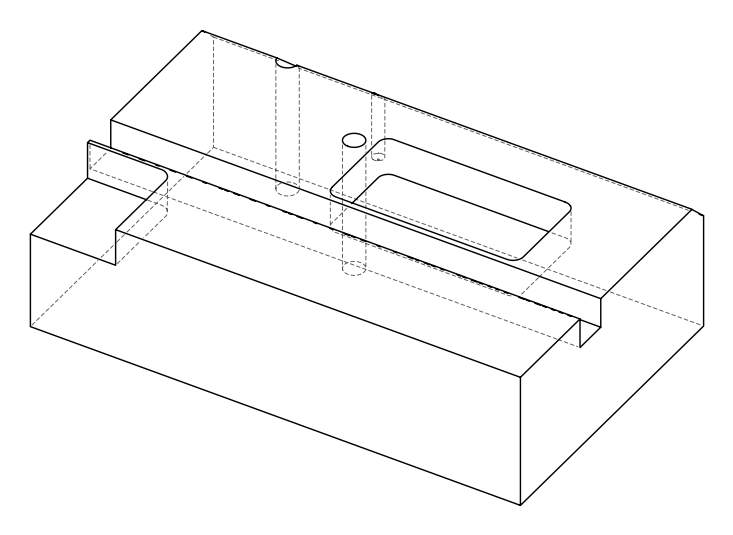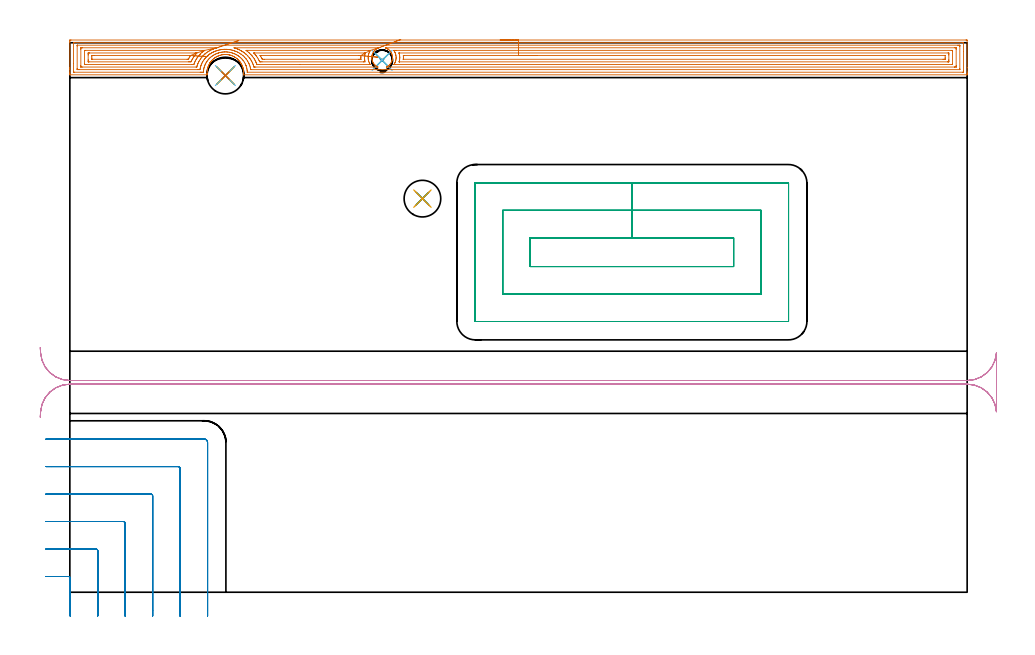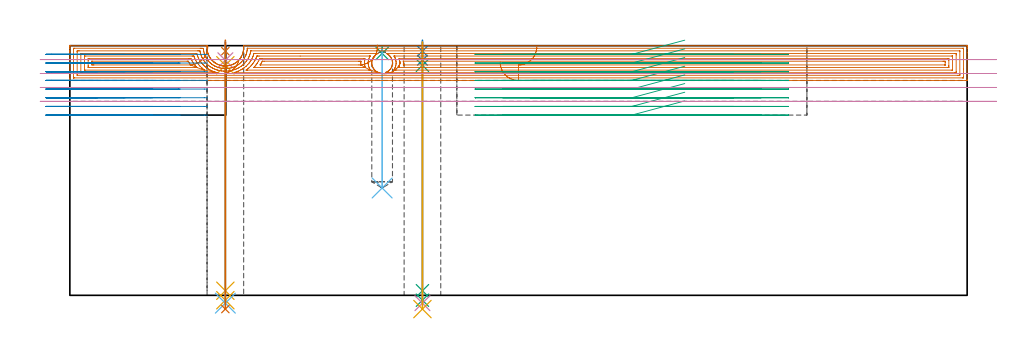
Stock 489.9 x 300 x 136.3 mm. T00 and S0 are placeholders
(PLAN: 16 operations, 12 tool changes, 71.8 min)
(1 SPOT_DRILL | STEP1HOLE | NXT0321_9005460120000 | 0.05 min | 182 mm3)
(2 SPOT_DRILL_1 | STEP1HOLE_1 | NXT0321_9005460120000 | 0.05 min | 182 mm3)
(3 SPOT_DRILL_2 | STEP1POCKET | NXT0321_9005460120000 | 0.03 min | 322 mm3)
(4 DRILL_BLIND_HOLE_INTO_CENTER | STEP1HOLE | NXT0301_024 | 0.04 min | 107 mm3)
(5 GUN_DRILL_THROUGH_HOLE | STEP1HOLE | UGT0307_001 | 0.6 min | 2492 mm3)
(6 SPADE_DRILL_TO_ENLARGE_THROUGH_HOLE | STEP1HOLE | UGT0306_003 | 0.57 min | 13871 mm3)
(7 DRILL_TO_ENLARGE_THROUGH_HOLE | STEP1HOLE | UGT0301_007 | 0.58 min | 26088 mm3)
(8 DRILL_BLIND_HOLE_INTO_CENTER_1 | STEP1HOLE_1 | NXT0301_024 | 0.04 min | 106 mm3)
(9 GUN_DRILL_THROUGH_HOLE_1 | STEP1HOLE_1 | UGT0307_001 | 0.6 min | 2514 mm3)
(10 SPADE_DRILL_TO_ENLARGE_THROUGH_HOLE_1 | STEP1HOLE_1 | UGT0306_003 | 0.57 min | 13851 mm3)
(11 DRILL_TO_ENLARGE_THROUGH_HOLE_1 | STEP1HOLE_1 | UGT0301_007 | 0.58 min | 26083 mm3)
(12 DRILL_BLIND_HOLE_INTO_CENTER_2 | STEP1POCKET | UGT0301_508 | 0.31 min | 7228 mm3)
(13 AREA_MILL | FG_CHAMFER_SURFACE | UGT0205_001 | 27.58 min | 86615 mm3)
(14 MILL_CORNER_NOTCH_RECTANGULAR | CORNER_NOTCH_RECTANGULAR | UGT0201_094 | Follow Part, ap 5, ae 75% | 11.75 min | 301136 mm3)
(15 MILL_RECTANGULAR_POCKET | POCKET_RECTANGULAR_STRAIGHT | UGT0201_094 | Follow Part, ap 5, ae 75% | 19.42 min | 689965 mm3)
(16 MILL_RECTANGULAR_SLOT | SLOT_RECTANGULAR | UGT0201_004 | Follow Part, ap 8, ae 75% | 8.98 min | 506327 mm3)
(TOOL NXT0321_9005460120000 | NC Spot Drill, 142deg, 12mm, Carbide, Uncoated | D12 PA142 FL30 Z2)
(TOOL NXT0301_024 | Carbide Drill 5.3mm [860.1-0530-027A1-MM 2214] | D5.3 PA140 FL44 Z2)
(TOOL UGT0307_001 | Gun Drill 5 mm | D5 PA130 FL24 Z1)
(TOOL UGT0306_003 | Spade Drill 12.5mm | D12.5 PA132 FL10 Z2)
(TOOL UGT0301_007 | Twist Drill 20 mm | D20 PA118 FL140 Z2)
(TOOL UGT0301_508 | Carbide Drill 11.3 mm | D11.3 PA118 FL94 Z2)
(TOOL UGT0205_001 | Chamfer Mill 20 x 3 x 45 deg. | D20 FL50 Z2)
(TOOL UGT0201_094 | End mill 20 mm | D20 FL38 Z4)
(TOOL UGT0201_004 | End Mill 32 mm | D32 FL53 Z6)
(OP 1 SPOT_DRILL)
G17 G21 G94 G90
T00 M6
G54
G17 G0 G90 X84.9 Y282.1 S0 M3
G43 Z146.3 H0
G94 G81 G98 Z133.3 F250. R139.3
G80
M5
M2
(OP 2 SPOT_DRILL_1)
G17 G21 G94 G90
T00 M6
G54
G17 G0 G90 X192.5 Y214.9 S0 M3
G43 Z146.3 H0
G94 G81 G98 Z133.3 F250. R139.3
G80
M5
M2
(OP 3 SPOT_DRILL_2)
G17 G21 G94 G90
T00 M6
G54
G17 G0 G90 X170.5 Y290.4 S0 M3
G43 Z146.3 H0
G94 G81 G98 Z132.064 F250. R135.55
G80
M5
M2
(OP 4 DRILL_BLIND_HOLE_INTO_CENTER)
G17 G21 G94 G90
T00 M6
G54
G17 G0 G90 X84.9 Y282.1 S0 M3
G43 Z146.3 H1
G94 G81 G98 Z128.35 F250. R138.3
G80
M5
M2
(OP 5 GUN_DRILL_THROUGH_HOLE)
G17 G21 G94 G90
T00 M6
G54
G17 G0 G90 X84.9 Y282.1 M8
G43 Z146.3 H0
Z134.06
S716 M3
G94 G1 Z125.594 F125. M26
G4 X.084
Z2.5 F250.
G4 X.084
Z-2.666 F125.
G4 X.084
M5
M9
G0 Z134.06
Z146.3
M2
(OP 6 SPADE_DRILL_TO_ENLARGE_THROUGH_HOLE)
G17 G21 G94 G90
T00 M6
G54
G17 G0 G90 X84.9 Y282.1 S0 M3
G43 Z146.3 H0
G94 G73 G98 Z-4.283 F250. Q11.715 R138.3
G80
M5
M2
(OP 7 DRILL_TO_ENLARGE_THROUGH_HOLE)
G17 G21 G94 G90
T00 M6
G54
G17 G0 G90 X84.9 Y282.1 S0 M3
G43 Z146.3 H0
G94 G73 G98 Z-7.509 F250. Q17.976 R138.3
G80
M5
M2
(OP 8 DRILL_BLIND_HOLE_INTO_CENTER_1)
G17 G21 G94 G90
T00 M6
G54
G17 G0 G90 X192.5 Y214.9 S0 M3
G43 Z146.3 H1
G94 G81 G98 Z128.35 F250. R138.3
G80
M5
M2
(OP 9 GUN_DRILL_THROUGH_HOLE_1)
G17 G21 G94 G90
T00 M6
G54
G17 G0 G90 X192.5 Y214.9 M8
G43 Z146.3 H0
Z134.06
S716 M3
G94 G1 Z125.594 F125. M26
G4 X.084
Z2.5 F250.
G4 X.084
Z-2.666 F125.
G4 X.084
M5
M9
G0 Z134.06
Z146.3
M2
(OP 10 SPADE_DRILL_TO_ENLARGE_THROUGH_HOLE_1)
G17 G21 G94 G90
T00 M6
G54
G17 G0 G90 X192.5 Y214.9 S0 M3
G43 Z146.3 H0
G94 G73 G98 Z-4.283 F250. Q11.715 R138.3
G80
M5
M2
(OP 11 DRILL_TO_ENLARGE_THROUGH_HOLE_1)
G17 G21 G94 G90
T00 M6
G54
G17 G0 G90 X192.5 Y214.9 S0 M3
G43 Z146.3 H0
G94 G73 G98 Z-7.509 F250. Q17.976 R138.3
G80
M5
M2
(OP 12 DRILL_BLIND_HOLE_INTO_CENTER_2)
G17 G21 G94 G90
T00 M6
G54
G17 G0 G90 X170.5 Y290.4 S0 M3
G43 Z146.3 H0
G94 G81 G98 Z58.6 F250. R134.55
G80
M5
M2
(OP 13 AREA_MILL)
G17 G21 G94 G90
T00 M6
G54
G17 G0 G90 X234.95 Y301.5 S1061 M3
G43 Z146.3 H0
Z127.3
G94 G1 X234.988 Z126.428 F250.
X235.102 Z125.564
X235.291 Z124.712
X235.553 Z123.88
X235.887 Z123.074
X236.29 Z122.3
X236.758 Z121.564
X237.29 Z120.872
X237.879 Z120.229
X238.522 Z119.64
X239.214 Z119.108
X239.95 Z118.64
X240.724 Z118.237
X241.53 Z117.903
X242.362 Z117.641
X243.214 Z117.452
X244.078 Z117.338
X244.95 Z117.3
X489.282
X489.589 Y301.497 Z117.302
X489.89 Y301.492 Z117.306
X489.9 Y301.187 Z117.611
Y286.378 Z132.417
Y283.979 Z134.816
Y283.295 Z135.504
Y282.951 Z135.849
X489.893 Y282.552 Z136.239
X489.89 Y282.503 Z136.288
X489.729 Y282.5 Z136.3
X94.867
X94.85 Y282.505 Z136.294
X94.845 Y282.558 Z136.241
X94.861 Y282.738 Z136.062
X94.875 Y282.96 Z135.84
X94.886 Y283.404 Z135.396
X94.864 Y284.291 Z134.509
X94.819 Y284.68 Z134.118
X94.797 Y284.87 Z133.926
X94.762 Y285.177 Z133.621
X94.702 Y285.527 Z133.273
X94.686 Y285.622 Z133.177
X94.584 Y286.065 Z132.735
X94.479 Y286.463 Z132.337
X94.401 Y286.708 Z132.091
X94.317 Y286.952 Z131.848
X94.26 Y287.098 Z131.7
X94.143 Y287.397 Z131.401
X93.946 Y287.838 Z130.96
X93.586 Y288.549 Z130.248
X93.527 Y288.649 Z130.148
X93.482 Y288.725 Z130.073
X93.38 Y288.881 Z129.915
X93.246 Y289.091 Z129.709
X93.192 Y289.174 Z129.626
X93.085 Y289.326 Z129.474
X92.883 Y289.612 Z129.186
X92.76 Y289.772 Z129.024
X92.693 Y289.861 Z128.936
X92.418 Y290.185 Z128.615
X92.131 Y290.5 Z128.3
X91.8 Y290.833 Z127.967
X91.743 Y290.884 Z127.916
X91.489 Y291.114 Z127.684
X91.293 Y291.28 Z127.517
X91.169 Y291.386 Z127.412
X90.907 Y291.59 Z127.207
X90.464 Y291.898 Z126.9
X90.014 Y292.189 Z126.609
X89.953 Y292.224 Z126.573
X89.871 Y292.273 Z126.525
X89.619 Y292.408 Z126.391
X89.499 Y292.473 Z126.327
X89.121 Y292.658 Z126.139
X88.676 Y292.851 Z125.947
X88.228 Y293.024 Z125.776
X87.822 Y293.161 Z125.639
X87.722 Y293.188 Z125.612
X87.335 Y293.292 Z125.505
X87.273 Y293.305 Z125.491
X86.889 Y293.394 Z125.405
X86.442 Y293.475 Z125.324
X85.996 Y293.534 Z125.264
X85.846 Y293.546 Z125.249
X85.656 Y293.564 Z125.234
X85.549 Y293.573 Z125.223
X85.487 Y293.574 Z125.218
X85.311 Y293.583 Z125.211
X85.158 Y293.59 Z125.205
X85.065
X84.919 Y293.588 Z125.202
X84.656 Y293.591 Z125.206
X84.592 Y293.588 Z125.21
X84.57 Y293.585 Z125.207
X84.485 Y293.582 Z125.214
X84.444 Y293.581 Z125.216
X84.359 Y293.574 Z125.217
X84.209 Y293.568 Z125.225
X84.058 Y293.554 Z125.239
X83.763 Y293.527 Z125.266
X83.7 Y293.518 Z125.275
X83.623 Y293.508 Z125.287
X83.498 Y293.492 Z125.306
X83.315 Y293.467 Z125.331
X83.031 Y293.412 Z125.385
X82.87 Y293.38 Z125.415
X82.088 Y293.188 Z125.61
X81.977 Y293.161 Z125.638
X81.528 Y293.005 Z125.792
X81.228 Y292.891 Z125.908
X81.084 Y292.835 Z125.962
X81.02 Y292.805 Z125.99
X80.635 Y292.636 Z126.164
X80.505 Y292.571 Z126.228
X80.191 Y292.415 Z126.382
X80.126 Y292.38 Z126.417
X79.932 Y292.272 Z126.524
X79.68 Y292.114 Z126.681
X79.495 Y292. Z126.798
X79.298 Y291.877 Z126.922
X79.233 Y291.831 Z126.968
X79.054 Y291.703 Z127.093
X78.96 Y291.638 Z127.16
X78.935 Y291.619 Z127.18
X78.691 Y291.432 Z127.367
X78.631 Y291.387 Z127.412
X78.555 Y291.324 Z127.476
X78.405 Y291.198 Z127.602
X78.03 Y290.855 Z127.944
X77.667 Y290.5 Z128.299
X77.512 Y290.334 Z128.465
X77.412 Y290.218 Z128.582
X77.208 Y289.977 Z128.82
X76.918 Y289.613 Z129.186
X76.712 Y289.326 Z129.47
X76.619 Y289.198 Z129.6
X76.553 Y289.094 Z129.706
X76.502 Y289.012 Z129.787
X76.42 Y288.881 Z129.915
X76.322 Y288.724 Z130.072
X76.073 Y288.286 Z130.514
X75.848 Y287.839 Z130.961
X75.726 Y287.572 Z131.225
X75.488 Y286.952 Z131.848
X75.388 Y286.653 Z132.146
X75.341 Y286.51 Z132.29
X75.31 Y286.401 Z132.399
X75.216 Y286.065 Z132.735
X75.146 Y285.762 Z133.037
X75.114 Y285.622 Z133.177
X75.099 Y285.535 Z133.264
X75.038 Y285.177 Z133.621
X75.003 Y284.87 Z133.925
X74.936 Y284.289 Z134.507
X74.914 Y283.403 Z135.395
X74.919 Y283.229 Z135.571
X74.927 Y282.96 Z135.84
X74.929 Y282.929 Z135.871
X74.942 Y282.731 Z136.063
X74.95 Y282.502 Z136.289
X74.766 Y282.5 Z136.3
X0.171
X0.01 Y282.503 Z136.288
X0.007 Y282.552 Z136.239
X0. Y282.951 Z135.848
Y283.295 Z135.504
Y283.979 Z134.816
Y285.212 Z133.585
Y285.762 Z133.033
Y286.378 Z132.417
Y300.296 Z118.502
X0.003 Y300.912 Z117.885
X0.007 Y301.492 Z117.306
X0.035 Y301.494 Z117.304
X0.618 Y301.5 Z117.3
X244.95
Y300.086 Z118.714
X487.495 Y300.085 Z118.715
X487.56 Y300.084 Z118.716
X487.69 Y300.08 Z118.72
X487.89 Y300.072 Z118.728
X487.892 Y300.021 Z118.779
X487.899 Y299.618 Z119.182
X487.9 Y295.262 Z123.538
Y284.467 Z134.333
X487.896 Y283.979 Z134.821
X487.893 Y283.93 Z134.87
X487.892 Y283.923 Z134.877
X487.842 Y283.92 Z134.88
X487.756 Y283.916 Z134.884
X487.625 Y283.915 Z134.885
X487.56 Y283.914 Z134.886
X97.1
X97.035 Y283.916 Z134.884
X96.906 Y283.92 Z134.88
X96.881 Y283.922 Z134.878
X96.879 Y283.928 Z134.872
X96.875 Y283.947 Z134.853
X96.872 Y283.979 Z134.821
X96.858 Y284.22 Z134.58
X96.795 Y284.87 Z133.93
X96.758 Y285.212 Z133.588
X96.667 Y285.762 Z133.038
X96.547 Y286.313 Z132.487
X96.453 Y286.653 Z132.147
X96.207 Y287.423 Z131.377
X96.16 Y287.544 Z131.256
X96.13 Y287.621 Z131.179
X95.758 Y288.435 Z130.365
X95.313 Y289.292 Z129.508
X95.292 Y289.326 Z129.474
X95.255 Y289.385 Z129.415
X94.681 Y290.218 Z128.582
X94.42 Y290.562 Z128.238
X93.944 Y291.109 Z127.691
X93.527 Y291.544 Z127.256
X93.036 Y292. Z126.8
X92.633 Y292.34 Z126.46
X92.322 Y292.581 Z126.219
X91.882 Y292.891 Z125.909
X91.74 Y292.985 Z125.815
X91.25 Y293.293 Z125.507
X90.847 Y293.517 Z125.283
X90.323 Y293.782 Z125.018
X89.953 Y293.95 Z124.85
X89.655 Y294.08 Z124.72
X89.06 Y294.303 Z124.497
X88.737 Y294.411 Z124.389
X88.296 Y294.545 Z124.255
X88.167 Y294.579 Z124.221
X87.789 Y294.674 Z124.126
X87.273 Y294.779 Z124.021
X87.143 Y294.804 Z123.996
X86.38 Y294.916 Z123.884
X86.109 Y294.944 Z123.856
X85.487 Y294.988 Z123.812
X85.16 Y295. Z123.8
X84.593 Y294.999 Z123.801
X84.281 Y294.985 Z123.815
X83.7 Y294.943 Z123.857
X83.453 Y294.92 Z123.88
X82.806 Y294.828 Z123.972
X82.676 Y294.804 Z123.996
X82.037 Y294.674 Z124.126
X81.913 Y294.643 Z124.157
X81.228 Y294.466 Z124.334
X81.137 Y294.44 Z124.36
X81.02 Y294.402 Z124.398
X80.6 Y294.255 Z124.545
X80.126 Y294.07 Z124.73
X79.925 Y293.983 Z124.817
X79.47 Y293.782 Z125.018
X79.31 Y293.706 Z125.094
X79.279 Y293.691 Z125.109
X79.233 Y293.667 Z125.133
X78.728 Y293.395 Z125.405
X78.34 Y293.162 Z125.638
X78.173 Y293.058 Z125.742
X77.916 Y292.891 Z125.909
X77.64 Y292.698 Z126.102
X77.446 Y292.557 Z126.243
X77.133 Y292.313 Z126.487
X76.761 Y292. Z126.8
X76.65 Y291.903 Z126.897
X76.553 Y291.813 Z126.987
X76.197 Y291.464 Z127.336
X75.848 Y291.109 Z127.691
X75.758 Y291.011 Z127.789
X75.66 Y290.899 Z127.901
X75.356 Y290.521 Z128.279
X75.12 Y290.218 Z128.582
X74.97 Y290.015 Z128.785
X74.766 Y289.725 Z129.075
X74.521 Y289.326 Z129.474
X74.286 Y288.915 Z129.885
X74.029 Y288.435 Z130.365
X73.977 Y288.332 Z130.468
X73.873 Y288.114 Z130.686
X73.71 Y287.707 Z131.093
X73.649 Y287.544 Z131.256
X73.476 Y287.049 Z131.751
X73.352 Y286.653 Z132.147
X73.271 Y286.362 Z132.438
X73.133 Y285.762 Z133.038
X73.107 Y285.634 Z133.166
X72.996 Y284.87 Z133.93
X72.994 Y284.856 Z133.944
X72.98 Y284.727 Z134.073
X72.926 Y284.033 Z134.767
X72.918 Y283.979 Z134.821
X72.146 Y283.92 Z134.88
X72.086 Y283.918 Z134.882
X71.258 Y283.914 Z134.886
X71.193
X2.405 Y283.915 Z134.885
X2.34 Y283.916 Z134.884
X2.21 Y283.92 Z134.88
X2.01 Y283.928 Z134.872
X2.008 Y283.979 Z134.821
X2.001 Y284.381 Z134.419
X2. Y288.738 Z130.062
Y299.533 Z119.267
X2.004 Y300.021 Z118.779
X2.007 Y300.07 Z118.73
X2.008 Y300.077 Z118.723
X2.058 Y300.08 Z118.72
X2.144 Y300.084 Z118.716
X2.274 Y300.085 Z118.715
X2.34 Y300.086 Z118.714
X244.95
Y298.672 Z120.128
X484.815 Y298.671 Z120.129
X485.276 Y298.67 Z120.13
X485.709 Y298.667 Z120.133
X485.851 Y298.665 Z120.135
X485.89 Y298.654 Z120.146
X485.894 Y298.557 Z120.243
X485.898 Y298.429 Z120.371
X485.899 Y298.238 Z120.562
X485.9 Y298.047 Z120.753
Y285.762 Z133.038
X485.899 Y285.572 Z133.228
X485.892 Y285.38 Z133.42
X485.889 Y285.335 Z133.465
X485.87 Y285.333 Z133.467
X485.817 Y285.331 Z133.469
X485.709 Y285.329 Z133.471
X98.887
X98.825 Y285.33 Z133.47
X98.788 Y285.333 Z133.467
X98.773 Y285.334 Z133.466
X98.763 Y285.364 Z133.436
X98.642 Y286.006 Z132.794
X98.488 Y286.653 Z132.147
X98.328 Y287.21 Z131.59
X98.212 Y287.544 Z131.256
X97.993 Y288.14 Z130.66
X97.864 Y288.435 Z130.365
X97.759 Y288.669 Z130.131
X97.422 Y289.326 Z129.474
X97.1 Y289.923 Z128.877
X96.985 Y290.102 Z128.698
X96.908 Y290.218 Z128.582
X96.509 Y290.807 Z127.993
X96.282 Y291.109 Z127.691
X96.207 Y291.205 Z127.595
X95.505 Y292. Z126.8
X95.313 Y292.2 Z126.6
X94.589 Y292.891 Z125.909
X94.42 Y293.035 Z125.765
X93.681 Y293.628 Z125.172
X93.527 Y293.736 Z125.064
X93.457 Y293.782 Z125.018
X92.633 Y294.316 Z124.484
X91.998 Y294.674 Z124.126
X91.74 Y294.81 Z123.99
X91.465 Y294.948 Z123.852
X90.847 Y295.22 Z123.58
X90.603 Y295.322 Z123.478
X89.982 Y295.565 Z123.235
X89.953 Y295.575 Z123.225
X89.937 Y295.581 Z123.219
X89.06 Y295.847 Z122.953
X88.677 Y295.947 Z122.853
X88.167 Y296.065 Z122.735
X87.543 Y296.187 Z122.613
X87.273 Y296.228 Z122.572
X86.502 Y296.334 Z122.466
X86.38 Y296.345 Z122.455
X85.536 Y296.407 Z122.393
X85.487 Y296.408 Z122.392
X84.631 Y296.418 Z122.382
X84.593 Y296.417 Z122.383
X83.781 Y296.375 Z122.425
X83.7 Y296.368 Z122.432
X82.969 Y296.294 Z122.506
X82.806 Y296.271 Z122.529
X82.194 Y296.176 Z122.624
X81.913 Y296.118 Z122.682
X81.456 Y296.02 Z122.78
X81.02 Y295.916 Z122.884
X80.739 Y295.845 Z122.955
X80.469 Y295.774 Z123.026
X80.126 Y295.667 Z123.133
X80.049 Y295.642 Z123.158
X79.827 Y295.565 Z123.235
X79.397 Y295.402 Z123.398
X79.233 Y295.336 Z123.464
X78.767 Y295.138 Z123.662
X78.34 Y294.944 Z123.856
X78.157 Y294.856 Z123.944
X77.797 Y294.674 Z124.126
X77.569 Y294.551 Z124.249
X77.446 Y294.482 Z124.318
X77.012 Y294.216 Z124.584
X76.553 Y293.93 Z124.87
X76.465 Y293.87 Z124.93
X76.34 Y293.782 Z125.018
X75.95 Y293.493 Z125.307
X75.66 Y293.271 Z125.529
X75.451 Y293.099 Z125.701
X75.21 Y292.891 Z125.909
X74.978 Y292.68 Z126.12
X74.766 Y292.483 Z126.317
X74.524 Y292.242 Z126.558
X74.288 Y292. Z126.8
X74.089 Y291.784 Z127.016
X73.873 Y291.539 Z127.261
X73.68 Y291.302 Z127.498
X73.528 Y291.109 Z127.691
X73.293 Y290.797 Z128.003
X72.98 Y290.366 Z128.434
X72.921 Y290.276 Z128.524
X72.884 Y290.218 Z128.582
X72.587 Y289.718 Z129.082
X72.366 Y289.326 Z129.474
X72.267 Y289.146 Z129.654
X72.086 Y288.797 Z130.003
X71.973 Y288.548 Z130.252
X71.926 Y288.435 Z130.365
X71.721 Y287.909 Z130.891
X71.589 Y287.544 Z131.256
X71.489 Y287.248 Z131.552
X71.309 Y286.653 Z132.147
X71.284 Y286.562 Z132.238
X71.193 Y286.178 Z132.622
X71.123 Y285.831 Z132.969
X71.042 Y285.345 Z133.455
X70.993 Y285.335 Z133.465
X70.878 Y285.332 Z133.468
X70.732 Y285.33 Z133.47
X70.3 Y285.329 Z133.471
X69.84 Y285.328 Z133.472
X5.085 Y285.329 Z133.471
X4.624 Y285.33 Z133.47
X4.191 Y285.333 Z133.467
X4.049 Y285.335 Z133.465
X4.01 Y285.346 Z133.454
X4.006 Y285.443 Z133.357
X4.002 Y285.571 Z133.229
X4. Y285.762 Z133.038
Y285.953 Z132.847
Y298.238 Z120.562
X4.001 Y298.428 Z120.372
X4.008 Y298.62 Z120.18
X4.011 Y298.665 Z120.135
X4.03 Y298.667 Z120.133
X4.083 Y298.669 Z120.131
X4.191 Y298.671 Z120.129
X244.95 Y298.672 Z120.128
Y297.257 Z121.543
X483.119
X483.844 Y297.252 Z121.548
X483.88 Y297.251 Z121.549
X483.89 Y297.215 Z121.585
X483.895 Y297.111 Z121.689
X483.898 Y296.9 Z121.9
X483.9 Y296.478 Z122.322
Y287.566 Z131.234
X483.898 Y287.109 Z131.691
X483.894 Y286.892 Z131.908
X483.89 Y286.784 Z132.016
X483.877 Y286.749 Z132.051
X483.827 Y286.747 Z132.053
X483.028 Y286.743 Z132.057
X482.938
X173.035
X172.943 Y286.745 Z132.055
X172.811 Y286.75 Z132.05
X173.063 Y286.87 Z131.93
X173.224 Y286.952 Z131.848
X173.597 Y287.185 Z131.615
X173.956 Y287.437 Z131.363
X174.193 Y287.633 Z131.167
X174.421 Y287.839 Z130.961
X174.64 Y288.065 Z130.735
X174.849 Y288.3 Z130.5
X175.163 Y288.726 Z130.074
X175.43 Y289.164 Z129.636
X175.661 Y289.613 Z129.187
X175.742 Y289.799 Z129.001
X175.863 Y290.147 Z128.653
X175.965 Y290.5 Z128.3
X176.058 Y290.942 Z127.858
X176.116 Y291.387 Z127.413
X176.139 Y291.83 Z126.97
X176.127 Y292.274 Z126.526
X176.08 Y292.719 Z126.081
X175.997 Y293.161 Z125.639
X175.883 Y293.584 Z125.216
X175.742 Y294.001 Z124.799
X175.723 Y294.048 Z124.752
X175.505 Y294.498 Z124.302
X175.255 Y294.935 Z123.865
X175.061 Y295.223 Z123.577
X174.849 Y295.502 Z123.298
X174.709 Y295.664 Z123.136
X174.562 Y295.822 Z122.978
X174.267 Y296.1 Z122.699
X173.956 Y296.363 Z122.436
X173.928 Y296.383 Z122.415
X173.885 Y296.413 Z122.383
X173.828 Y296.456 Z122.342
X173.712 Y296.541 Z122.258
X173.571 Y296.634 Z122.166
X173.458 Y296.709 Z122.09
X173.106 Y296.902 Z121.896
X173.063 Y296.925 Z121.873
X172.622 Y297.126 Z121.673
X172.494 Y297.172 Z121.627
X172.289 Y297.252 Z121.546
X172.324 Y297.256 Z121.543
X172.334 Y297.257
X244.95
Y295.843 Z122.957
X481.242
X481.86 Y295.84 Z122.96
X481.883 Y295.837 Z122.963
X481.89 Y295.834 Z122.966
X481.897 Y295.803 Z122.997
X481.899 Y295.565 Z123.235
Y288.271 Z130.529
X481.898 Y288.189 Z130.611
X481.894 Y288.169 Z130.631
X481.891 Y288.165 Z130.635
X481.878 Y288.162 Z130.638
X481.8 Y288.159 Z130.641
X481.52 Y288.157 Z130.643
X177.502
X177.223 Y288.159 Z130.641
X177.038 Y288.162 Z130.638
X177.015 Y288.163 Z130.637
X177.016 Y288.175 Z130.625
X177.04 Y288.222 Z130.578
X177.284 Y288.653 Z130.147
X177.502 Y289.059 Z129.741
X177.586 Y289.242 Z129.558
X177.619 Y289.326 Z129.474
X177.822 Y289.898 Z128.902
X177.914 Y290.218 Z128.582
X178. Y290.612 Z128.188
X178.078 Y291.109 Z127.691
X178.108 Y291.395 Z127.405
X178.125 Y292. Z126.8
X178.118 Y292.277 Z126.523
X178.055 Y292.891 Z125.909
X177.978 Y293.308 Z125.492
X177.855 Y293.782 Z125.018
X177.757 Y294.094 Z124.706
X177.686 Y294.304 Z124.496
X177.563 Y294.613 Z124.187
X177.534 Y294.674 Z124.126
X177.502 Y294.739 Z124.061
X177.206 Y295.277 Z123.523
X176.901 Y295.795 Z123.005
X176.879 Y295.836 Z122.964
X176.944 Y295.838 Z122.962
X177.224 Y295.842 Z122.958
X177.502 Y295.843 Z122.957
X178.116
X244.95
Y294.429 Z124.371
X479.455 Y294.428 Z124.372
X479.702 Y294.427 Z124.373
X479.829 Y294.424 Z124.376
X479.885 Y294.422 Z124.378
X479.89 Y294.391 Z124.409
X479.897 Y294.233 Z124.567
X479.899 Y293.782 Z125.018
X479.9 Y293.339 Z125.461
Y290.665 Z128.135
Y290.218 Z128.582
X479.898 Y289.776 Z129.024
X479.893 Y289.626 Z129.174
X479.89 Y289.579 Z129.221
X479.859 Y289.576 Z129.224
X479.779 Y289.574 Z129.226
X479.455 Y289.572 Z129.228
X479.21 Y289.571 Z129.229
X179.936
X179.848 Y289.573 Z129.227
X179.804 Y289.576 Z129.224
X179.792 Y289.578 Z129.222
X179.791 Y289.584 Z129.216
X179.814 Y289.693 Z129.107
X179.938 Y290.218 Z128.582
X179.981 Y290.418 Z128.382
X180.087 Y291.109 Z127.691
X180.097 Y291.193 Z127.607
X180.131 Y292. Z126.8
X180.132 Y292.05 Z126.75
X180.101 Y292.48 Z126.32
X180.065 Y292.891 Z125.909
X180.051 Y293.022 Z125.778
X179.97 Y293.436 Z125.364
X179.887 Y293.782 Z125.018
X179.79 Y294.174 Z124.626
X179.731 Y294.396 Z124.404
X179.727 Y294.423 Z124.377
X179.738 Y294.425 Z124.375
X179.777 Y294.427 Z124.373
X179.858 Y294.428 Z124.372
X244.95 Y294.429 Z124.371
Y293.015 Z125.785
X477.668 Y293.014 Z125.786
X477.792 Y293.012 Z125.788
X477.873 Y293.008 Z125.792
X477.891 Y293.006 Z125.794
X477.894 Y292.995 Z125.805
X477.897 Y292.968 Z125.832
X477.899 Y292.891 Z125.909
Y291.77 Z127.03
X477.892 Y291.109 Z127.691
X477.89 Y291. Z127.8
X477.786 Y290.992 Z127.808
X477.668 Y290.99 Z127.81
X476.899 Y290.985 Z127.815
X476.775
X182.092 Y290.986 Z127.814
X182.091 Y290.987 Z127.813
X182.088 Y290.989 Z127.811
X182.125 Y291.844 Z126.956
Y292. Z126.8
X182.079 Y292.891 Z125.909
X182.075 Y292.99 Z125.81
X182.078 Y293.008 Z125.792
X182.202 Y293.011 Z125.789
X182.367 Y293.013 Z125.787
X182.614 Y293.014 Z125.786
X182.738 Y293.015 Z125.785
X244.95
X245.822 Z125.823
X246.686 Z125.937
X247.538 Z126.126
X248.37 Z126.388
X249.176 Z126.722
X249.95 Z127.125
X250.686 Z127.594
X251.378 Z128.125
X252.021 Z128.714
X252.61 Z129.357
X253.142 Z130.05
X253.61 Z130.785
X254.013 Z131.559
X254.347 Z132.365
X254.609 Z133.197
X254.798 Z134.049
X254.912 Z134.914
X254.95 Z135.785
G0 Z146.3
X180.672 Y301.762
Z127.599
G1 X180.364 Y301.646 Z126.791
X179.992 Y301.506 Z126.015
X179.557 Y301.342 Z125.277
X179.064 Y301.156 Z124.581
X178.517 Y300.95 Z123.935
X177.918 Y300.724 Z123.341
X177.273 Y300.481 Z122.806
X176.588 Y300.222 Z122.333
X175.866 Y299.95 Z121.926
X175.114 Y299.666 Z121.587
X174.337 Y299.373 Z121.32
X173.541 Y299.073 Z121.126
X172.732 Y298.768 Z121.007
X171.917 Y298.461 Z120.963
X171.101 Y298.154 Z120.996
X170.291 Y297.848 Z121.105
X169.493 Y297.547 Z121.289
X168.713 Y297.253 Z121.546
X168.564 Y297.196 Z121.604
X168.213 Y297.05 Z121.747
X168.147 Y297.023 Z121.774
X167.705 Y296.805 Z121.994
X167.541 Y296.709 Z122.09
X167.169 Y296.451 Z122.348
X166.955 Y296.283 Z122.515
X166.812 Y296.172 Z122.628
X166.782 Y296.143 Z122.657
X166.443 Y295.822 Z122.978
X166.171 Y295.517 Z123.283
X165.919 Y295.201 Z123.599
X165.744 Y294.935 Z123.865
X165.495 Y294.498 Z124.302
X165.277 Y294.048 Z124.752
X165.145 Y293.673 Z125.127
X165.026 Y293.293 Z125.507
X164.997 Y293.161 Z125.639
X164.92 Y292.719 Z126.081
X164.873 Y292.274 Z126.526
X164.861 Y291.83 Z126.97
X164.884 Y291.387 Z127.413
X164.942 Y290.945 Z127.855
X165.028 Y290.5 Z128.3
X165.172 Y290.053 Z128.747
X165.344 Y289.613 Z129.187
X165.57 Y289.164 Z129.636
X165.831 Y288.726 Z130.074
X165.919 Y288.598 Z130.202
X166.236 Y288.208 Z130.592
X166.578 Y287.839 Z130.961
X166.692 Y287.729 Z131.071
X166.812 Y287.624 Z131.176
X167.248 Y287.293 Z131.507
X167.705 Y286.993 Z131.807
X167.775 Y286.952 Z131.848
X168.176 Y286.757 Z132.043
X168.189 Y286.75 Z132.05
X168.108 Y286.743 Z132.057
X101.476
X100.674 Y286.748 Z132.052
X100.576 Y286.75 Z132.05
X100.502 Y286.791 Z132.009
X100.482 Y286.844 Z131.956
X100.266 Y287.544 Z131.256
X100.056 Y288.16 Z130.64
X99.946 Y288.435 Z130.365
X99.78 Y288.837 Z129.963
X99.545 Y289.326 Z129.474
X99.324 Y289.782 Z129.018
X99.08 Y290.218 Z128.582
X98.887 Y290.556 Z128.244
X98.515 Y291.109 Z127.691
X98.301 Y291.421 Z127.379
X97.993 Y291.84 Z126.96
X97.859 Y292. Z126.8
X97.1 Y292.867 Z125.933
X97.077 Y292.891 Z125.909
X96.207 Y293.731 Z125.069
X96.148 Y293.782 Z125.018
X95.313 Y294.456 Z124.344
X95.19 Y294.55 Z124.25
X95.021 Y294.674 Z124.126
X94.664 Y294.917 Z123.883
X94.42 Y295.08 Z123.72
X94.124 Y295.27 Z123.53
X93.923 Y295.396 Z123.404
X93.639 Y295.565 Z123.235
X93.527 Y295.629 Z123.171
X93.38 Y295.711 Z123.089
X92.633 Y296.091 Z122.709
X92.383 Y296.207 Z122.593
X91.836 Y296.456 Z122.344
X91.74 Y296.497 Z122.303
X91.668 Y296.527 Z122.273
X91.57 Y296.564 Z122.236
X90.847 Y296.833 Z121.967
X90.284 Y297.017 Z121.783
X89.953 Y297.122 Z121.678
X89.833 Y297.161 Z121.639
X89.785 Y297.179 Z121.621
X89.615 Y297.251 Z121.549
X89.862 Y297.256 Z121.544
X89.953 Y297.257 Z121.543
X168.69
X168.713 Y297.253 Z121.546
X164.115 Y295.826 Z122.974
X164.111 Y295.814 Z122.986
X164.102 Y295.792 Z123.008
X164.013 Y295.653 Z123.147
X163.96 Y295.565 Z123.235
X163.686 Y295.088 Z123.712
X163.476 Y294.674 Z124.126
X163.389 Y294.493 Z124.307
X163.208 Y294.023 Z124.777
X163.15 Y293.84 Z124.96
X163.134 Y293.782 Z125.018
X163.041 Y293.424 Z125.376
X162.981 Y293.118 Z125.682
X162.945 Y292.891 Z125.909
X162.884 Y292.324 Z126.476
X162.875 Y292. Z126.8
X162.89 Y291.426 Z127.374
X162.922 Y291.109 Z127.691
X162.964 Y290.791 Z128.009
X163.035 Y290.39 Z128.41
X163.079 Y290.218 Z128.582
X163.208 Y289.789 Z129.011
X163.391 Y289.326 Z129.474
X163.532 Y289.003 Z129.797
X163.941 Y288.251 Z130.549
X163.971 Y288.194 Z130.606
X163.982 Y288.17 Z130.63
X163.951 Y288.164 Z130.636
X163.766 Y288.161 Z130.639
X163.486 Y288.158 Z130.642
X125.743 Y288.157 Z130.643
X103.354
X102.738 Y288.158 Z130.642
X102.46 Y288.16 Z130.64
X102.183 Y288.164 Z130.636
X102.125 Y288.175 Z130.625
X102.105 Y288.22 Z130.58
X102.07 Y288.305 Z130.495
X102.019 Y288.435 Z130.365
X101.732 Y289.162 Z129.638
X101.658 Y289.326 Z129.474
X101.567 Y289.524 Z129.276
X101.219 Y290.218 Z128.582
X101.028 Y290.572 Z128.228
X100.728 Y291.109 Z127.691
X100.674 Y291.201 Z127.599
X100.126 Y292. Z126.8
X99.78 Y292.475 Z126.325
X99.593 Y292.705 Z126.095
X99.433 Y292.891 Z125.909
X98.887 Y293.505 Z125.295
X98.623 Y293.782 Z125.018
X97.993 Y294.395 Z124.405
X97.695 Y294.674 Z124.126
X97.1 Y295.155 Z123.645
X96.581 Y295.565 Z123.235
X96.207 Y295.839 Z122.961
X96.206 Y295.841 Z122.959
X96.821 Y295.843 Z122.957
X97.1
X163.208
X163.824 Y295.842 Z122.958
X163.942 Y295.84 Z122.96
X164.102 Y295.836 Z122.964
X164.115 Y295.826 Z122.974
X161.276 Y294.42 Z124.38
X161.168 Y294.035 Z124.765
X161.102 Y293.782 Z125.018
X161.003 Y293.309 Z125.491
X160.939 Y292.891 Z125.909
X160.899 Y292.521 Z126.279
X160.875 Y292. Z126.8
X160.883 Y291.646 Z127.154
X160.917 Y291.109 Z127.691
X160.97 Y290.668 Z128.132
X161.05 Y290.218 Z128.582
X161.169 Y289.578 Z129.222
X160.528 Y289.573 Z129.227
X160.282 Y289.572 Z129.228
X104.895 Y289.571 Z129.229
X104.247 Y289.572 Z129.228
X103.999 Y289.574 Z129.226
X103.685 Y289.578 Z129.222
X103.354 Y290.201 Z128.599
X103.337 Y290.234 Z128.566
X102.879 Y291.109 Z127.691
X102.46 Y291.834 Z126.966
X102.349 Y292. Z126.8
X102.031 Y292.463 Z126.337
X101.728 Y292.891 Z125.909
X101.567 Y293.112 Z125.688
X101.262 Y293.483 Z125.317
X101.005 Y293.782 Z125.018
X100.674 Y294.163 Z124.637
X100.485 Y294.383 Z124.417
X100.454 Y294.422 Z124.378
X100.517 Y294.424 Z124.376
X100.674 Y294.427 Z124.373
X100.919 Y294.428 Z124.372
X160.774
X161.169 Y294.426 Z124.374
X161.237 Y294.423 Z124.377
X161.276 Y294.42 Z124.38
X158.926 Y293.002 Z125.798
X158.925 Y292.954 Z125.846
X158.922 Y292.891 Z125.909
X158.91 Y292.723 Z126.077
X158.875 Y292. Z126.8
X158.873 Y291.869 Z126.931
X158.9 Y291.109 Z127.691
X158.901 Y291.025 Z127.775
X158.897 Y290.992 Z127.808
X158.861 Y290.99 Z127.81
X158.741 Y290.988 Z127.812
X157.972 Y290.985 Z127.815
X157.848
X106.034
X105.262 Y290.987 Z127.813
X105.14 Y290.99 Z127.81
X105.103 Y290.992 Z127.808
X105.081 Y291.002 Z127.798
X105.064 Y291.029 Z127.771
X105.019 Y291.109 Z127.691
X104.884 Y291.364 Z127.436
X104.521 Y292. Z126.8
X104.247 Y292.466 Z126.334
X103.968 Y292.891 Z125.909
X103.915 Y292.976 Z125.824
X103.901 Y293.002 Z125.798
X103.9 Y293.008 Z125.792
X103.918 Y293.01 Z125.79
X103.999 Y293.013 Z125.787
X104.123 Y293.014 Z125.786
X104.247 Y293.015 Z125.785
X157.848
X158.619 Y293.014 Z125.786
X158.741 Y293.012 Z125.788
X158.864 Y293.008 Z125.792
X158.926 Y293.002 Z125.798
X159.786 Y292.918 Z125.92
X160.632 Y292.835 Z126.117
X161.457 Y292.755 Z126.388
X162.256 Y292.677 Z126.729
X163.023 Y292.602 Z127.139
X163.75 Y292.531 Z127.615
X164.434 Y292.464 Z128.153
X165.069 Y292.402 Z128.748
X165.649 Y292.346 Z129.397
X166.171 Y292.295 Z130.094
X166.631 Y292.25 Z130.834
X167.024 Y292.212 Z131.612
X167.349 Y292.18 Z132.421
X167.602 Y292.155 Z133.255
X167.782 Y292.138 Z134.109
X167.887 Y292.127 Z134.975
X167.917 Y292.125 Z135.847
X167.87 Y292.129 Z136.718
G0 Z146.3
X92.201 Y301.187
Z128.095
G1 X91.919 Y301.093 Z127.274
X91.57 Y300.978 Z126.483
X91.156 Y300.841 Z125.727
X90.682 Y300.684 Z125.012
X90.151 Y300.509 Z124.343
X89.566 Y300.315 Z123.725
X88.932 Y300.106 Z123.164
X88.254 Y299.881 Z122.663
X87.537 Y299.644 Z122.225
X86.787 Y299.396 Z121.856
X86.009 Y299.139 Z121.556
X85.209 Y298.875 Z121.33
X84.394 Y298.605 Z121.177
X83.569 Y298.332 Z121.1
X82.74 Y298.058 Z121.099
X81.915 Y297.785 Z121.174
X81.099 Y297.516 Z121.324
X80.299 Y297.251 Z121.549
X80.126 Y297.197 Z121.603
X79.55 Y297.031 Z121.769
X79.389 Y296.983 Z121.817
X79.233 Y296.932 Z121.868
X78.965 Y296.838 Z121.962
X78.586 Y296.702 Z122.098
X78.34 Y296.608 Z122.192
X78.231 Y296.564 Z122.236
X77.971 Y296.456 Z122.344
X77.607 Y296.296 Z122.504
X77.446 Y296.222 Z122.578
X77.002 Y296.008 Z122.792
X76.553 Y295.78 Z123.02
X76.412 Y295.705 Z123.095
X76.159 Y295.565 Z123.235
X75.847 Y295.378 Z123.422
X75.66 Y295.262 Z123.538
X75.302 Y295.031 Z123.769
X74.768 Y294.672 Z124.128
X74.263 Y294.285 Z124.515
X73.873 Y293.972 Z124.828
X73.77 Y293.885 Z124.915
X73.655 Y293.782 Z125.018
X73.305 Y293.458 Z125.342
X72.98 Y293.151 Z125.649
X72.849 Y293.021 Z125.779
X72.724 Y292.891 Z125.909
X72.417 Y292.561 Z126.239
X72.086 Y292.181 Z126.619
X72.004 Y292.082 Z126.718
X71.939 Y292. Z126.8
X71.616 Y291.578 Z127.222
X71.271 Y291.109 Z127.691
X71.193 Y290.999 Z127.801
X70.717 Y290.218 Z128.582
X70.566 Y289.951 Z128.849
X70.3 Y289.464 Z129.336
X70.253 Y289.372 Z129.428
X70.232 Y289.326 Z129.474
X69.98 Y288.754 Z130.046
X69.852 Y288.435 Z130.365
X69.729 Y288.113 Z130.687
X69.529 Y287.544 Z131.256
X69.498 Y287.452 Z131.348
X69.406 Y287.146 Z131.654
X69.293 Y286.766 Z132.034
X69.284 Y286.749 Z132.051
X69.265 Y286.747 Z132.053
X69.216 Y286.745 Z132.055
X69.115 Y286.743 Z132.057
X68.914
X6.781
X6.056 Y286.748 Z132.052
X6.02 Y286.749 Z132.051
X6.01 Y286.785 Z132.015
X6.006 Y286.889 Z131.911
X6.002 Y287.1 Z131.7
X6. Y287.522 Z131.278
Y296.434 Z122.366
X6.003 Y296.891 Z121.909
X6.006 Y297.108 Z121.692
X6.01 Y297.216 Z121.584
X6.023 Y297.251 Z121.549
X6.073 Y297.252 Z121.548
X6.871 Y297.257 Z121.543
X6.962
X79.815
X80.126 Y297.256 Z121.544
X80.219 Y297.254 Z121.546
X80.299 Y297.251 Z121.549
X73.595 Y295.842 Z122.958
X73.213 Y295.565 Z123.235
X73.079 Y295.466 Z123.334
X72.98 Y295.39 Z123.41
X72.581 Y295.071 Z123.729
X72.095 Y294.674 Z124.126
X72.086 Y294.666 Z124.134
X71.999 Y294.586 Z124.214
X71.193 Y293.818 Z124.982
X71.175 Y293.8 Z125.
X71.158 Y293.782 Z125.018
X70.746 Y293.337 Z125.463
X70.358 Y292.891 Z125.909
X70.3 Y292.822 Z125.978
X69.941 Y292.358 Z126.442
X69.669 Y292. Z126.8
X69.558 Y291.849 Z126.951
X69.406 Y291.634 Z127.166
X69.203 Y291.312 Z127.488
X69.078 Y291.109 Z127.691
X68.867 Y290.756 Z128.044
X68.564 Y290.218 Z128.582
X68.546 Y290.185 Z128.615
X68.513 Y290.122 Z128.678
X68.255 Y289.584 Z129.216
X68.139 Y289.326 Z129.474
X67.868 Y288.683 Z130.117
X67.707 Y288.254 Z130.546
X67.675 Y288.18 Z130.62
X67.665 Y288.163 Z130.637
X67.653 Y288.161 Z130.639
X67.619 Y288.159 Z130.641
X67.005 Y288.157 Z130.643
X66.726
X8.658
X8.04 Y288.16 Z130.64
X8.017 Y288.163 Z130.637
X8.01 Y288.166 Z130.634
X8.003 Y288.197 Z130.603
X8.001 Y288.435 Z130.365
Y295.729 Z123.071
X8.002 Y295.811 Z122.989
X8.005 Y295.83 Z122.97
X8.009 Y295.835 Z122.965
X8.022 Y295.838 Z122.962
X8.1 Y295.841 Z122.959
X8.38 Y295.843 Z122.957
X73.594
X73.595 Y295.842 Z122.958
X69.327 Y294.422 Z124.378
X69.183 Y294.251 Z124.549
X69.07 Y294.118 Z124.682
X68.782 Y293.782 Z125.018
X68.659 Y293.637 Z125.163
X68.513 Y293.46 Z125.34
X68.263 Y293.14 Z125.66
X68.073 Y292.891 Z125.909
X67.88 Y292.631 Z126.169
X67.619 Y292.27 Z126.53
X67.513 Y292.106 Z126.694
X67.446 Y292. Z126.8
X67.175 Y291.553 Z127.247
X66.911 Y291.109 Z127.691
X66.843 Y290.992 Z127.808
X66.726 Y290.778 Z128.022
X66.537 Y290.406 Z128.394
X66.445 Y290.218 Z128.582
X66.247 Y289.805 Z128.995
X66.144 Y289.589 Z129.211
X65.833 Y289.578 Z129.222
X65.186 Y289.573 Z129.227
X64.939 Y289.571 Z129.229
X10.445 Y289.572 Z129.228
X10.198 Y289.573 Z129.227
X10.071 Y289.576 Z129.224
X10.015 Y289.578 Z129.222
X10.01 Y289.609 Z129.191
X10.003 Y289.767 Z129.033
X10.001 Y290.218 Z128.582
X10. Y290.661 Z128.139
Y293.335 Z125.465
Y293.782 Z125.018
X10.002 Y294.224 Z124.576
X10.007 Y294.374 Z124.426
X10.01 Y294.421 Z124.379
X10.041 Y294.424 Z124.376
X10.121 Y294.426 Z124.374
X10.445 Y294.428 Z124.372
X10.69 Y294.429 Z124.371
X68.513
X68.759 Y294.428 Z124.372
X69.327 Y294.422 Z124.378
X65.881 Y293.008 Z125.792
X65.859 Y292.962 Z125.838
X65.833 Y292.912 Z125.888
X65.819 Y292.891 Z125.909
X65.482 Y292.349 Z126.451
X65.269 Y292. Z126.8
X65.146 Y291.793 Z127.007
X64.939 Y291.432 Z127.368
X64.826 Y291.222 Z127.578
X64.764 Y291.109 Z127.691
X64.717 Y291.026 Z127.774
X64.697 Y290.993 Z127.807
X64.541 Y290.99 Z127.81
X64.294 Y290.986 Z127.814
X64.17 Y290.985 Z127.815
X64.046
X12.232 Y290.986 Z127.814
X12.108 Y290.988 Z127.812
X12.027 Y290.992 Z127.808
X12.009 Y290.994 Z127.806
X12.006 Y291.005 Z127.795
X12.003 Y291.032 Z127.768
X12.001 Y291.109 Z127.691
Y292.23 Z126.57
X12.008 Y292.891 Z125.909
X12.01 Y293. Z125.8
X12.114 Y293.008 Z125.792
X12.232 Y293.01 Z125.79
X13.001 Y293.014 Z125.786
X13.125 Y293.015 Z125.785
X65.709 Y293.014 Z125.786
X65.771 Y293.013 Z125.787
X65.833 Y293.011 Z125.789
X65.881 Y293.008 Z125.792
X66.747 Y292.959 Z125.879
X67.603 Y292.91 Z126.042
X68.441 Y292.862 Z126.279
X69.256 Y292.816 Z126.588
X70.04 Y292.771 Z126.967
X70.789 Y292.728 Z127.414
X71.495 Y292.688 Z127.923
X72.155 Y292.65 Z128.493
X72.763 Y292.616 Z129.118
X73.314 Y292.584 Z129.794
X73.804 Y292.556 Z130.515
X74.229 Y292.532 Z131.276
X74.587 Y292.511 Z132.072
X74.874 Y292.495 Z132.895
X75.088 Y292.483 Z133.741
X75.228 Y292.475 Z134.602
X75.292 Y292.471 Z135.472
X75.28 Y292.472 Z136.344
G0 Z146.3
M5
M2
(OP 14 MILL_CORNER_NOTCH_RECTANGULAR)
G17 G21 G94 G90
T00 M6
G54
G17 G0 G90 X0.2 Y-13. S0 M3
G43 Z146.3 H0
Z131.562
G94 G1 Y-10. F250.
Y7.607 F500.
G3 X-0.793 Y8.6 R1.
G1 X-10.
X-13. F250.
G0 Z146.3
X15.2 Y-13.
Z131.562
G1 Y-10.
Y22.606 F500.
G3 X14.206 Y23.6 R1.
G1 X-10.
X-13. F250.
G0 Z146.3
X30.2 Y-13.
Z131.562
G1 Y-10.
Y37.606 F500.
G3 X29.206 Y38.6 R1.
G1 X-10.
X-13. F250.
G0 Z146.3
X45.2 Y-13.
Z131.562
G1 Y-10.
Y52.605 F500.
G3 X44.205 Y53.6 R1.
G1 X-10.
X-13. F250.
G0 Z146.3
X60.2 Y-13.
Z131.562
G1 Y-10.
Y67.605 F500.
G3 X59.205 Y68.6 R1.
G1 X-10.
X-13. F250.
G0 Z146.3
X75.2 Y-13.
Z131.562
G1 Y-10.
Y81.8 F500.
G3 X73.4 Y83.6 R1.8
G1 X-10.
X-13. F250.
G0 Z146.3
X0.2 Y-13.
Z126.825
G1 Y-10.
Y7.606 F500.
G3 X-0.793 Y8.6 R1.
G1 X-10.
X-13. F250.
G0 Z146.3
X15.2 Y-13.
Z126.825
G1 Y-10.
Y22.606 F500.
G3 X14.206 Y23.6 R1.
G1 X-10.
X-13. F250.
G0 Z146.3
X30.2 Y-13.
Z126.825
G1 Y-10.
Y37.606 F500.
G3 X29.206 Y38.6 R1.
G1 X-10.
X-13. F250.
G0 Z146.3
X45.2 Y-13.
Z126.825
G1 Y-10.
Y52.605 F500.
G3 X44.205 Y53.6 R1.
G1 X-10.
X-13. F250.
G0 Z146.3
X60.2 Y-13.
Z126.825
G1 Y-10.
Y67.605 F500.
G3 X59.205 Y68.6 R1.
G1 X-10.
X-13. F250.
G0 Z146.3
X75.2 Y-13.
Z126.825
G1 Y-10.
Y81.8 F500.
G3 X73.4 Y83.6 R1.8
G1 X-10.
X-13. F250.
G0 Z146.3
X0.2 Y-13.
Z122.087
G1 Y-10.
Y7.607 F500.
G3 X-0.793 Y8.6 R1.
G1 X-10.
X-13. F250.
G0 Z146.3
X15.2 Y-13.
Z122.087
G1 Y-10.
Y22.606 F500.
G3 X14.206 Y23.6 R1.
G1 X-10.
X-13. F250.
G0 Z146.3
X30.2 Y-13.
Z122.087
G1 Y-10.
Y37.606 F500.
G3 X29.206 Y38.6 R1.
G1 X-10.
X-13. F250.
G0 Z146.3
X45.2 Y-13.
Z122.087
G1 Y-10.
Y52.605 F500.
G3 X44.205 Y53.6 R1.
G1 X-10.
X-13. F250.
G0 Z146.3
X60.2 Y-13.
Z122.087
G1 Y-10.
Y67.605 F500.
G3 X59.205 Y68.6 R1.
G1 X-10.
X-13. F250.
G0 Z146.3
X75.2 Y-13.
Z122.087
G1 Y-10.
Y81.8 F500.
G3 X73.4 Y83.6 R1.8
G1 X-10.
X-13. F250.
G0 Z146.3
X0.2 Y-13.
Z117.35
G1 Y-10.
Y7.606 F500.
G3 X-0.794 Y8.6 R1.
G1 X-10.
X-13. F250.
G0 Z146.3
X15.2 Y-13.
Z117.35
G1 Y-10.
Y22.606 F500.
G3 X14.206 Y23.6 R1.
G1 X-10.
X-13. F250.
G0 Z146.3
X30.2 Y-13.
Z117.35
G1 Y-10.
Y37.606 F500.
G3 X29.206 Y38.6 R1.
G1 X-10.
X-13. F250.
G0 Z146.3
X45.2 Y-13.
Z117.35
G1 Y-10.
Y52.605 F500.
G3 X44.205 Y53.6 R1.
G1 X-10.
X-13. F250.
G0 Z146.3
X60.2 Y-13.
Z117.35
G1 Y-10.
Y67.605 F500.
G3 X59.205 Y68.6 R1.
G1 X-10.
X-13. F250.
G0 Z146.3
X75.2 Y-13.
Z117.35
G1 Y-10.
Y81.8 F500.
G3 X73.4 Y83.6 R1.8
G1 X-10.
X-13. F250.
G0 Z146.3
X0.2 Y-13.
Z112.612
G1 Y-10.
Y7.606 F500.
G3 X-0.794 Y8.6 R1.
G1 X-10.
X-13. F250.
G0 Z146.3
X15.2 Y-13.
Z112.612
G1 Y-10.
Y22.606 F500.
G3 X14.206 Y23.6 R1.
G1 X-10.
X-13. F250.
G0 Z146.3
X30.2 Y-13.
Z112.612
G1 Y-10.
Y37.606 F500.
G3 X29.206 Y38.6 R1.
G1 X-10.
X-13. F250.
G0 Z146.3
X45.2 Y-13.
Z112.612
G1 Y-10.
Y52.605 F500.
G3 X44.205 Y53.6 R1.
G1 X-10.
X-13. F250.
G0 Z146.3
X60.2 Y-13.
Z112.612
G1 Y-10.
Y67.605 F500.
G3 X59.205 Y68.6 R1.
G1 X-10.
X-13. F250.
G0 Z146.3
X75.2 Y-13.
Z112.612
G1 Y-10.
Y81.8 F500.
G3 X73.4 Y83.6 R1.8
G1 X-10.
X-13. F250.
G0 Z146.3
X0.2 Y-13.
Z107.875
G1 Y-10.
Y7.606 F500.
G3 X-0.794 Y8.6 R1.
G1 X-10.
X-13. F250.
G0 Z146.3
X15.2 Y-13.
Z107.875
G1 Y-10.
Y22.606 F500.
G3 X14.206 Y23.6 R1.
G1 X-10.
X-13. F250.
G0 Z146.3
X30.2 Y-13.
Z107.875
G1 Y-10.
Y37.606 F500.
G3 X29.206 Y38.6 R1.
G1 X-10.
X-13. F250.
G0 Z146.3
X45.2 Y-13.
Z107.875
G1 Y-10.
Y52.605 F500.
G3 X44.205 Y53.6 R1.
G1 X-10.
X-13. F250.
G0 Z146.3
X60.2 Y-13.
Z107.875
G1 Y-10.
Y67.605 F500.
G3 X59.205 Y68.6 R1.
G1 X-10.
X-13. F250.
G0 Z146.3
X75.2 Y-13.
Z107.875
G1 Y-10.
Y81.8 F500.
G3 X73.4 Y83.6 R1.8
G1 X-10.
X-13. F250.
G0 Z146.3
X0.2 Y-13.
Z103.137
G1 Y-10.
Y7.606 F500.
G3 X-0.794 Y8.6 R1.
G1 X-10.
X-13. F250.
G0 Z146.3
X15.2 Y-13.
Z103.137
G1 Y-10.
Y22.606 F500.
G3 X14.206 Y23.6 R1.
G1 X-10.
X-13. F250.
G0 Z146.3
X30.2 Y-13.
Z103.137
G1 Y-10.
Y37.606 F500.
G3 X29.206 Y38.6 R1.
G1 X-10.
X-13. F250.
G0 Z146.3
X45.2 Y-13.
Z103.137
G1 Y-10.
Y52.605 F500.
G3 X44.205 Y53.6 R1.
G1 X-10.
X-13. F250.
G0 Z146.3
X60.2 Y-13.
Z103.137
G1 Y-10.
Y67.605 F500.
G3 X59.205 Y68.6 R1.
G1 X-10.
X-13. F250.
G0 Z146.3
X75.2 Y-13.
Z103.137
G1 Y-10.
Y81.8 F500.
G3 X73.4 Y83.6 R1.8
G1 X-10.
X-13. F250.
G0 Z146.3
X0.2 Y-13.
Z98.4
G1 Y-10.
Y7.606 F500.
G3 X-0.794 Y8.6 R1.
G1 X-10.
X-13. F250.
G0 Z146.3
X15.2 Y-13.
Z98.4
G1 Y-10.
Y22.606 F500.
G3 X14.206 Y23.6 R1.
G1 X-10.
X-13. F250.
G0 Z146.3
X30.2 Y-13.
Z98.4
G1 Y-10.
Y37.606 F500.
G3 X29.206 Y38.6 R1.
G1 X-10.
X-13. F250.
G0 Z146.3
X45.2 Y-13.
Z98.4
G1 Y-10.
Y52.605 F500.
G3 X44.205 Y53.6 R1.
G1 X-10.
X-13. F250.
G0 Z146.3
X60.2 Y-13.
Z98.4
G1 Y-10.
Y67.605 F500.
G3 X59.205 Y68.6 R1.
G1 X-10.
X-13. F250.
G0 Z146.3
X75.2 Y-13.
Z98.4
G1 Y-10.
Y81.8 F500.
G3 X73.4 Y83.6 R1.8
G1 X-10.
X-13. F250.
G0 Z146.3
M5
M2
(OP 15 MILL_RECTANGULAR_POCKET)
G17 G21 G94 G90
T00 M6
G54
G17 G0 G90 X335.727 Y193.5 S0 M3
G43 Z146.3 H0
Z139.3
G94 G1 X306.85 Z131.562 F250.
X251.3 F500.
Y177.8
X362.4
Y193.5
X306.85
Y208.5
X236.3
Y162.8
X377.4
Y208.5
X306.85
Y223.5
X221.4
X221.345 Y223.495
X221.305 Y223.455
X221.3 Y223.4
Y147.9
X221.305 Y147.845
X221.345 Y147.805
X221.4 Y147.8
X392.3
X392.355 Y147.805
X392.395 Y147.845
X392.4 Y147.9
Y223.4
X392.395 Y223.455
X392.355 Y223.495
X392.3 Y223.5
X306.85
X305.85
G0 X335.727 Y193.5 Z134.562
G1 X306.85 Z126.825 F250.
X251.3 F500.
Y177.8
X362.4
Y193.5
X306.85
Y208.5
X236.3
Y162.8
X377.4
Y208.5
X306.85
Y223.5
X221.4
X221.345 Y223.495
X221.305 Y223.455
X221.3 Y223.4
Y147.9
X221.305 Y147.845
X221.345 Y147.805
X221.4 Y147.8
X392.3
X392.355 Y147.805
X392.395 Y147.845
X392.4 Y147.9
Y223.4
X392.395 Y223.455
X392.355 Y223.495
X392.3 Y223.5
X306.85
X305.85
G0 X335.727 Y193.5 Z129.825
G1 X306.85 Z122.087 F250.
X251.3 F500.
Y177.8
X362.4
Y193.5
X306.85
Y208.5
X236.3
Y162.8
X377.4
Y208.5
X306.85
Y223.5
X221.4
X221.345 Y223.495
X221.305 Y223.455
X221.3 Y223.4
Y147.9
X221.305 Y147.845
X221.345 Y147.805
X221.4 Y147.8
X392.3
X392.355 Y147.805
X392.395 Y147.845
X392.4 Y147.9
Y223.4
X392.395 Y223.455
X392.355 Y223.495
X392.3 Y223.5
X306.85
X305.85
G0 X335.727 Y193.5 Z125.087
G1 X306.85 Z117.35 F250.
X251.3 F500.
Y177.8
X362.4
Y193.5
X306.85
Y208.5
X236.3
Y162.8
X377.4
Y208.5
X306.85
Y223.5
X221.4
X221.345 Y223.495
X221.305 Y223.455
X221.3 Y223.4
Y147.9
X221.305 Y147.845
X221.345 Y147.805
X221.4 Y147.8
X392.3
X392.355 Y147.805
X392.395 Y147.845
X392.4 Y147.9
Y223.4
X392.395 Y223.455
X392.355 Y223.495
X392.3 Y223.5
X306.85
X305.85
G0 X335.727 Y193.5 Z120.35
G1 X306.85 Z112.612 F250.
X251.3 F500.
Y177.8
X362.4
Y193.5
X306.85
Y208.5
X236.3
Y162.8
X377.4
Y208.5
X306.85
Y223.5
X221.4
X221.345 Y223.495
X221.305 Y223.455
X221.3 Y223.4
Y147.9
X221.305 Y147.845
X221.345 Y147.805
X221.4 Y147.8
X392.3
X392.355 Y147.805
X392.395 Y147.845
X392.4 Y147.9
Y223.4
X392.395 Y223.455
X392.355 Y223.495
X392.3 Y223.5
X306.85
X305.85
G0 X335.727 Y193.5 Z115.612
G1 X306.85 Z107.875 F250.
X251.3 F500.
Y177.8
X362.4
Y193.5
X306.85
Y208.5
X236.3
Y162.8
X377.4
Y208.5
X306.85
Y223.5
X221.4
X221.345 Y223.495
X221.305 Y223.455
X221.3 Y223.4
Y147.9
X221.305 Y147.845
X221.345 Y147.805
X221.4 Y147.8
X392.3
X392.355 Y147.805
X392.395 Y147.845
X392.4 Y147.9
Y223.4
X392.395 Y223.455
X392.355 Y223.495
X392.3 Y223.5
X306.85
X305.85
G0 X335.727 Y193.5 Z110.875
G1 X306.85 Z103.137 F250.
X251.3 F500.
Y177.8
X362.4
Y193.5
X306.85
Y208.5
X236.3
Y162.8
X377.4
Y208.5
X306.85
Y223.5
X221.4
X221.345 Y223.495
X221.305 Y223.455
X221.3 Y223.4
Y147.9
X221.305 Y147.845
X221.345 Y147.805
X221.4 Y147.8
X392.3
X392.355 Y147.805
X392.395 Y147.845
X392.4 Y147.9
Y223.4
X392.395 Y223.455
X392.355 Y223.495
X392.3 Y223.5
X306.85
X305.85
G0 X335.727 Y193.5 Z106.137
G1 X306.85 Z98.4 F250.
X251.3 F500.
Y177.8
X362.4
Y193.5
X306.85
Y208.5
X236.3
Y162.8
X377.4
Y208.5
X306.85
Y223.5
X221.4
X221.345 Y223.495
X221.305 Y223.455
X221.3 Y223.4
Y147.9
X221.305 Y147.845
X221.345 Y147.805
X221.4 Y147.8
X392.3
X392.355 Y147.805
X392.395 Y147.845
X392.4 Y147.9
Y223.4
X392.395 Y223.455
X392.355 Y223.495
X392.3 Y223.5
X306.85
X305.85
G0 Z146.3
M5
M2
(OP 16 MILL_RECTANGULAR_SLOT)
G17 G21 G94 G90
T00 M6
G54
G17 G0 G90 X-16.154 Y95.585 S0 M3
G43 Z146.3 H0
Z128.7
G94 G1 X-15.97 Y98.579 F250.
G2 X0. Y113.6 R16. F500.
G1 X489.9
G2 X505.87 Y98.579 R16.
G1 X505.9
Y130.621
X505.87
G2 X489.9 Y115.6 R16.
G1 X0.
G2 X-15.97 Y130.621 R16.
G1 X-16.154 Y133.615 F250.
G0 Y95.585 Z121.1
G1 X-15.97 Y98.579
G2 X0. Y113.6 R16. F500.
G1 X489.9
G2 X505.87 Y98.579 R16.
G1 X505.9
Y130.621
X505.87
G2 X489.9 Y115.6 R16.
G1 X0.
G2 X-15.97 Y130.621 R16.
G1 X-16.154 Y133.615 F250.
G0 Y95.585 Z113.5
G1 X-15.97 Y98.579
G2 X0. Y113.6 R16. F500.
G1 X489.9
G2 X505.87 Y98.579 R16.
G1 X505.9
Y130.621
X505.87
G2 X489.9 Y115.6 R16.
G1 X0.
G2 X-15.97 Y130.621 R16.
G1 X-16.154 Y133.615 F250.
G0 Y95.585 Z105.9
G1 X-15.97 Y98.579
G2 X0. Y113.6 R16. F500.
G1 X489.9
G2 X505.87 Y98.579 R16.
G1 X505.9
Y130.621
X505.87
G2 X489.9 Y115.6 R16.
G1 X0.
G2 X-15.97 Y130.621 R16.
G1 X-16.154 Y133.615 F250.
G0 Z146.3
M5
M2
